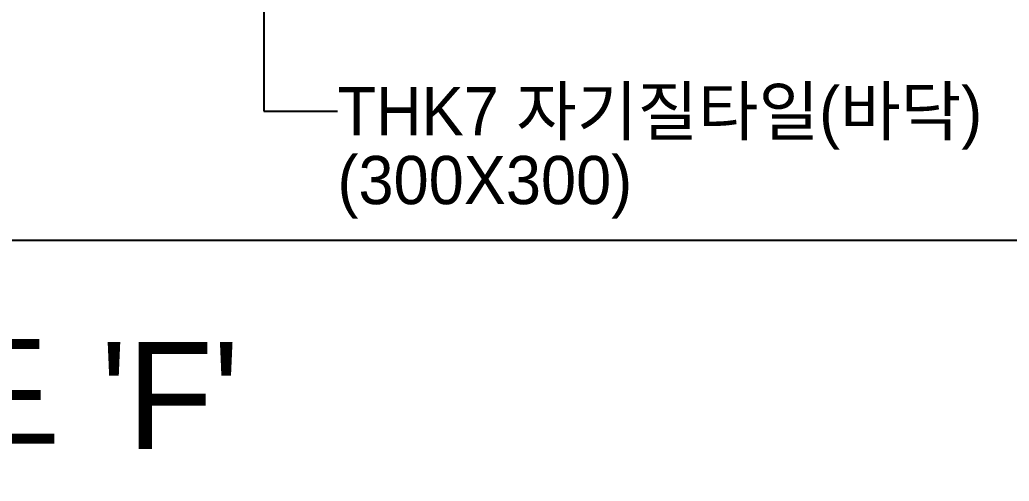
# Model space of a CAD drawing. Header units: millimetres. Extents: x 555 to 100215, y 750 to 17024.
# Drawn here: x 20161 to 21883, y 5429 to 6233 of the extents above; entities that cross this region are included whole.
import ezdxf
from ezdxf.enums import TextEntityAlignment as Align

# ---------------------------------------------------------------- set-up
doc = ezdxf.new("R2010")
doc.units = ezdxf.units.MM
for name, color, linetype in [('4A.TEC TEXT', 7, 'Continuous'), ('4A.TEC TEXT 2', 3, 'Continuous'), ('SY', 1, 'Continuous')]:
    doc.layers.add(name, color=color, linetype=linetype)
doc.styles.add('나눔고딕', font='')
doc.styles.add('돋움', font='')
doc.styles.get('나눔고딕').set_extended_font_data('Dotum')
doc.styles.get('돋움').set_extended_font_data('Dotum')

msp = doc.modelspace()

# ---------------------------------------------------------------- linework, layer by layer
at = {"color": 4}
msp.add_line((22275, 5848.44), (555, 5848.44), dxfattribs=at)
at = {"layer": 'SY', "ltscale": 0.05}
for p, q in [((20585.76, 6276.47, 0), (20585.76, 6073.65, 0)), ((20585.76, 6073.65, 0), (20713.98, 6073.65, 0))]:
    msp.add_line(p, q, dxfattribs=at)

# ---------------------------------------------------------------- texts
at = {"layer": '4A.TEC TEXT', "style": '돋움'}
for s, p in [('THK7 자기질타일(바닥)', (20713.98, 6073.65, 0)), ('(300X300)', (20713.98, 5953.65, 0))]:
    msp.add_text(s, height=84, dxfattribs=at).set_placement(p, align=Align.MIDDLE_LEFT)
at = {"layer": '4A.TEC TEXT 2', "color": 3, "style": '나눔고딕'}
msp.add_text("화장실(여) 전개도 'F'", height=186.3, dxfattribs=at).set_placement((19455.51, 5578.3), align=Align.MIDDLE_CENTER)

doc.saveas('drawing.dxf')
